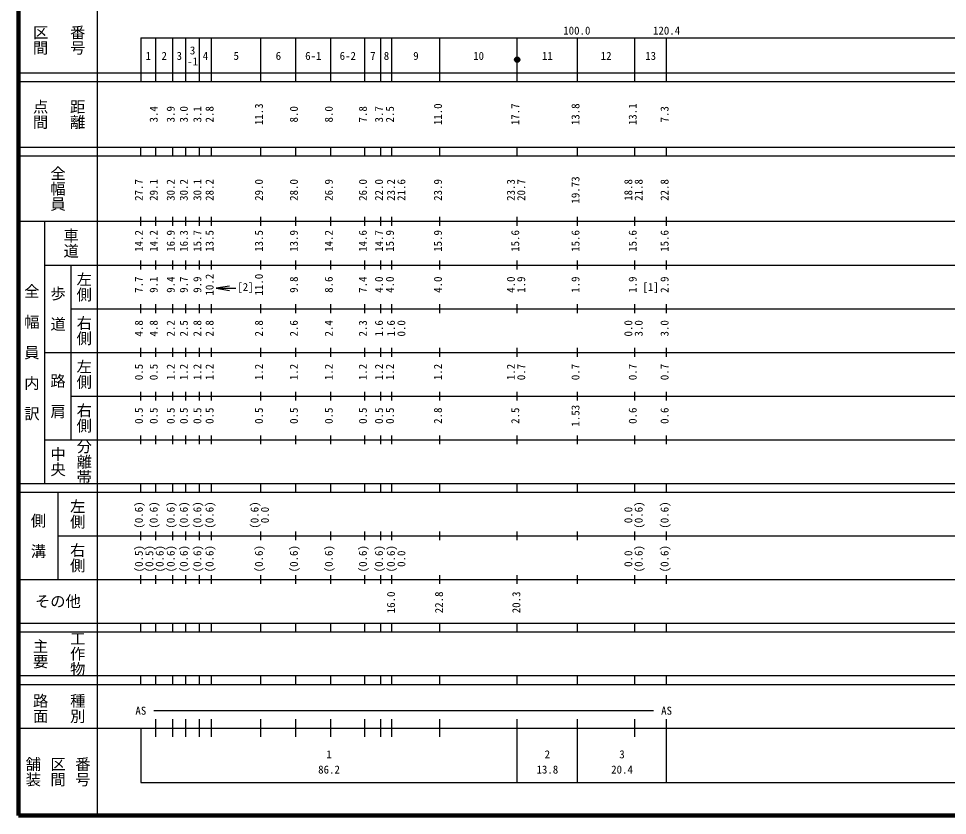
# Model space of a CAD drawing. Units: millimetres on the paper, enlarged 1000 times. Extents: x 40000 to 73377214, y 20000 to 290285193.
# Drawn here: x 40000 to 252720, y 20000 to 202409 of the extents above; entities that cross this region are included whole.
import ezdxf
from ezdxf.enums import TextEntityAlignment as Align

# ---------------------------------------------------------------- set-up
doc = ezdxf.new("R2010")
doc.units = ezdxf.units.MM
doc.header["$LTSCALE"] = 1000
doc.layers.add('M-TTL', color=2, linetype='Continuous', lineweight=140)
doc.layers.add('M-TTL-BAND', color=7, linetype='Continuous', lineweight=25)
doc.styles.add('@ＭＳ ゴシック', font='')
doc.styles.add('ＭＳ ゴシック', font='')
doc.styles.get('@ＭＳ ゴシック').set_extended_font_data('@MS Gothic')
doc.styles.get('ＭＳ ゴシック').set_extended_font_data('MS Gothic')

# ---------------------------------------------------------------- blocks, each defined once
blk = doc.blocks.new('open_arrow')
at = {"color": 0, "linetype": 'Continuous', "lineweight": -2}
blk.add_lwpolyline([(7.5, 1.25), (0, 0), (7.5, -1.25)], dxfattribs=at)

msp = doc.modelspace()

# ---------------------------------------------------------------- linework, layer by layer
at = {"layer": 'M-TTL'}
for p, q in [((40000, 380000), (40000, 20000)), ((40000, 20000), (680000, 20000))]:
    msp.add_line(p, q, dxfattribs=at)
at = {"layer": 'M-TTL-BAND'}
for p, q in [((58000, 370000), (58000, 20000)), ((68000, 198000), (579000, 198000)), ((68000, 198000), (68000, 188000)), ((71400, 188000), (71400, 198000)), ((75300, 188000), (75300, 198000)), ((78300, 188000), (78300, 198000)), ((81400, 188000), (81400, 198000)), ((84200, 188000), (84200, 198000)), ((95500, 188000), (95500, 198000)), ((103500, 188000), (103500, 198000)), ((111500, 188000), (111500, 198000)), ((119300, 188000), (119300, 198000)), ((123000, 188000), (123000, 198000)), ((125500, 188000), (125500, 198000)), ((136500, 188000), (136500, 198000)), ((154200, 188000), (154200, 198000)), ((168000, 188000), (168000, 198000)), ((181100, 188000), (181100, 198000)), ((188400, 188000), (188400, 198000)), ((40000, 190000), (579000, 190000)), ((40000, 188000), (579000, 188000)), ((40000, 173000), (579000, 173000)), ((68000, 171000), (68000, 173000)), ((71400, 171000), (71400, 173000)), ((75300, 171000), (75300, 173000)), ((78300, 171000), (78300, 173000)), ((81400, 171000), (81400, 173000)), ((84200, 171000), (84200, 173000)), ((95500, 171000), (95500, 173000)), ((103500, 171000), (103500, 173000)), ((111500, 171000), (111500, 173000)), ((119300, 171000), (119300, 173000)), ((123000, 171000), (123000, 173000)), ((125500, 171000), (125500, 173000)), ((136500, 171000), (136500, 173000)), ((154200, 171000), (154200, 173000)), ((168000, 171000), (168000, 173000)), ((181100, 171000), (181100, 173000)), ((188400, 171000), (188400, 173000)), ((40000, 171000), (579000, 171000)), ((40000, 156000), (579000, 156000)), ((46000, 96000), (46000, 156000)), ((68000, 155000), (68000, 157000)), ((71400, 155000), (71400, 157000)), ((75300, 155000), (75300, 157000)), ((78300, 155000), (78300, 157000)), ((81400, 155000), (81400, 157000)), ((84200, 155000), (84200, 157000)), ((95500, 155000), (95500, 157000)), ((103500, 155000), (103500, 157000)), ((111500, 155000), (111500, 157000)), ((119300, 155000), (119300, 157000)), ((123000, 155000), (123000, 157000)), ((125500, 155000), (125500, 157000)), ((136500, 155000), (136500, 157000)), ((154200, 155000), (154200, 157000)), ((168000, 155000), (168000, 157000)), ((181100, 155000), (181100, 157000)), ((188400, 155000), (188400, 157000)), ((68000, 145000), (68000, 147000)), ((71400, 145000), (71400, 147000)), ((75300, 145000), (75300, 147000)), ((78300, 145000), (78300, 147000)), ((81400, 145000), (81400, 147000)), ((84200, 145000), (84200, 147000)), ((95500, 145000), (95500, 147000)), ((103500, 145000), (103500, 147000)), ((111500, 145000), (111500, 147000)), ((119300, 145000), (119300, 147000)), ((123000, 145000), (123000, 147000)), ((125500, 145000), (125500, 147000)), ((136500, 145000), (136500, 147000)), ((154200, 145000), (154200, 147000)), ((168000, 145000), (168000, 147000)), ((181100, 145000), (181100, 147000)), ((188400, 145000), (188400, 147000)), ((46000, 146000), (579000, 146000)), ((52000, 146000), (52000, 106000)), ((85271, 140681), (89784, 140681)), ((68000, 135000), (68000, 137000)), ((71400, 135000), (71400, 137000)), ((75300, 135000), (75300, 137000)), ((78300, 135000), (78300, 137000)), ((81400, 135000), (81400, 137000)), ((84200, 135000), (84200, 137000)), ((95500, 135000), (95500, 137000)), ((103500, 135000), (103500, 137000)), ((111500, 135000), (111500, 137000)), ((119300, 135000), (119300, 137000)), ((123000, 135000), (123000, 137000)), ((125500, 135000), (125500, 137000)), ((136500, 135000), (136500, 137000)), ((154200, 135000), (154200, 137000)), ((168000, 135000), (168000, 137000)), ((181100, 135000), (181100, 137000)), ((188400, 135000), (188400, 137000)), ((52000, 136000), (579000, 136000)), ((46000, 126000), (579000, 126000)), ((68000, 125000), (68000, 127000)), ((71400, 125000), (71400, 127000)), ((75300, 125000), (75300, 127000)), ((78300, 125000), (78300, 127000)), ((81400, 125000), (81400, 127000)), ((84200, 125000), (84200, 127000)), ((95500, 125000), (95500, 127000)), ((103500, 125000), (103500, 127000)), ((111500, 125000), (111500, 127000)), ((119300, 125000), (119300, 127000)), ((123000, 125000), (123000, 127000)), ((125500, 125000), (125500, 127000)), ((136500, 125000), (136500, 127000)), ((154200, 125000), (154200, 127000)), ((168000, 125000), (168000, 127000)), ((181100, 125000), (181100, 127000)), ((188400, 125000), (188400, 127000)), ((68000, 115000), (68000, 117000)), ((71400, 115000), (71400, 117000)), ((75300, 115000), (75300, 117000)), ((78300, 115000), (78300, 117000)), ((81400, 115000), (81400, 117000)), ((84200, 115000), (84200, 117000)), ((95500, 115000), (95500, 117000)), ((103500, 115000), (103500, 117000)), ((111500, 115000), (111500, 117000)), ((119300, 115000), (119300, 117000)), ((123000, 115000), (123000, 117000)), ((125500, 115000), (125500, 117000)), ((136500, 115000), (136500, 117000)), ((154200, 115000), (154200, 117000)), ((168000, 115000), (168000, 117000)), ((181100, 115000), (181100, 117000)), ((188400, 115000), (188400, 117000)), ((52000, 116000), (579000, 116000)), ((68000, 105000), (68000, 107000)), ((71400, 105000), (71400, 107000)), ((75300, 105000), (75300, 107000)), ((78300, 105000), (78300, 107000)), ((81400, 105000), (81400, 107000)), ((84200, 105000), (84200, 107000)), ((95500, 105000), (95500, 107000)), ((103500, 105000), (103500, 107000)), ((111500, 105000), (111500, 107000)), ((119300, 105000), (119300, 107000)), ((123000, 105000), (123000, 107000)), ((125500, 105000), (125500, 107000)), ((136500, 105000), (136500, 107000)), ((154200, 105000), (154200, 107000)), ((168000, 105000), (168000, 107000)), ((181100, 105000), (181100, 107000)), ((188400, 105000), (188400, 107000)), ((46000, 106000), (579000, 106000)), ((40000, 96000), (579000, 96000)), ((68000, 94000), (68000, 96000)), ((71400, 94000), (71400, 96000)), ((75300, 94000), (75300, 96000)), ((78300, 94000), (78300, 96000)), ((81400, 94000), (81400, 96000)), ((84200, 94000), (84200, 96000)), ((95500, 94000), (95500, 96000)), ((103500, 94000), (103500, 96000)), ((111500, 94000), (111500, 96000)), ((119300, 94000), (119300, 96000)), ((123000, 94000), (123000, 96000)), ((125500, 94000), (125500, 96000)), ((136500, 94000), (136500, 96000)), ((154200, 94000), (154200, 96000)), ((168000, 94000), (168000, 96000)), ((181100, 94000), (181100, 96000)), ((188400, 94000), (188400, 96000)), ((40000, 94000), (579000, 94000)), ((49000, 94000), (49000, 74000)), ((49000, 84000), (579000, 84000)), ((68000, 83000), (68000, 85000)), ((71400, 83000), (71400, 85000)), ((75300, 83000), (75300, 85000)), ((78300, 83000), (78300, 85000)), ((81400, 83000), (81400, 85000)), ((84200, 83000), (84200, 85000)), ((95500, 83000), (95500, 85000)), ((103500, 83000), (103500, 85000)), ((111500, 83000), (111500, 85000)), ((119300, 83000), (119300, 85000)), ((123000, 83000), (123000, 85000)), ((125500, 83000), (125500, 85000)), ((136500, 83000), (136500, 85000)), ((154200, 83000), (154200, 85000)), ((168000, 83000), (168000, 85000)), ((181100, 83000), (181100, 85000)), ((188400, 83000), (188400, 85000)), ((68000, 73000), (68000, 75000)), ((71400, 73000), (71400, 75000)), ((75300, 73000), (75300, 75000)), ((78300, 73000), (78300, 75000)), ((81400, 73000), (81400, 75000)), ((84200, 73000), (84200, 75000)), ((95500, 73000), (95500, 75000)), ((103500, 73000), (103500, 75000)), ((111500, 73000), (111500, 75000)), ((119300, 73000), (119300, 75000)), ((123000, 73000), (123000, 75000)), ((125500, 73000), (125500, 75000)), ((136500, 73000), (136500, 75000)), ((154200, 73000), (154200, 75000)), ((168000, 73000), (168000, 75000)), ((181100, 73000), (181100, 75000)), ((188400, 73000), (188400, 75000)), ((40000, 74000), (579000, 74000)), ((40000, 64000), (579000, 64000)), ((68000, 62000), (68000, 64000)), ((71400, 62000), (71400, 64000)), ((75300, 62000), (75300, 64000)), ((78300, 62000), (78300, 64000)), ((81400, 62000), (81400, 64000)), ((84200, 62000), (84200, 64000)), ((95500, 62000), (95500, 64000)), ((103500, 62000), (103500, 64000)), ((111500, 62000), (111500, 64000)), ((119300, 62000), (119300, 64000)), ((123000, 62000), (123000, 64000)), ((125500, 62000), (125500, 64000)), ((136500, 62000), (136500, 64000)), ((154200, 62000), (154200, 64000)), ((168000, 62000), (168000, 64000)), ((181100, 62000), (181100, 64000)), ((188400, 62000), (188400, 64000)), ((40000, 62000), (579000, 62000)), ((40000, 52000), (579000, 52000)), ((68000, 50000), (68000, 52000)), ((71400, 50000), (71400, 52000)), ((75300, 50000), (75300, 52000)), ((78300, 50000), (78300, 52000)), ((81400, 50000), (81400, 52000)), ((84200, 50000), (84200, 52000)), ((95500, 50000), (95500, 52000)), ((103500, 50000), (103500, 52000)), ((111500, 50000), (111500, 52000)), ((119300, 50000), (119300, 52000)), ((123000, 50000), (123000, 52000)), ((125500, 50000), (125500, 52000)), ((136500, 50000), (136500, 52000)), ((154200, 50000), (154200, 52000)), ((168000, 50000), (168000, 52000)), ((181100, 50000), (181100, 52000)), ((188400, 50000), (188400, 52000)), ((40000, 50000), (579000, 50000)), ((71000, 44000), (185400, 44000)), ((71400, 38000), (71400, 42000)), ((75300, 38000), (75300, 42000)), ((78300, 38000), (78300, 42000)), ((81400, 38000), (81400, 42000)), ((84200, 38000), (84200, 42000)), ((95500, 38000), (95500, 42000)), ((103500, 38000), (103500, 42000)), ((111500, 38000), (111500, 42000)), ((119300, 38000), (119300, 42000)), ((123000, 38000), (123000, 42000)), ((125500, 38000), (125500, 42000)), ((136500, 38000), (136500, 42000)), ((154200, 27500), (154200, 42000)), ((168000, 27500), (168000, 42000)), ((181100, 38000), (181100, 42000)), ((188400, 27500), (188400, 42000)), ((40000, 40000), (579000, 40000)), ((68000, 40000), (68000, 27500)), ((68000, 27500), (579000, 27500))]:
    msp.add_line(p, q, dxfattribs=at)
for radius in [600, 500, 400, 300, 200, 100]:
    msp.add_circle((154200, 193000), radius, dxfattribs=at)

# ---------------------------------------------------------------- block references
at = {"layer": 'M-TTL-BAND', "xscale": 400, "yscale": 400}
msp.add_blockref('open_arrow', (85271, 140681), dxfattribs=at)

# ---------------------------------------------------------------- texts
at = {"layer": 'M-TTL-BAND', "style": '@ＭＳ ゴシック'}
for s, p in [('区間', (45000, 197500)), ('番号', (53500, 197500)), ('点間', (45000, 180500)), ('距離', (53500, 180500)), ('全幅員', (49000, 163500)), ('車道', (52000, 151000)), ('左側', (55000, 141000)), ('全\u3000幅\u3000員\u3000内\u3000訳', (43000, 126000)), ('歩\u3000道', (49000, 136000)), ('右側', (55000, 131000)), ('左側', (55000, 121000)), ('路\u3000肩', (49000, 116000)), ('右側', (55000, 111000)), ('中央', (49000, 101000)), ('分離帯', (55000, 101000)), ('左側', (53500, 89000)), ('側\u3000溝', (44500, 84000)), ('右側', (53500, 79000)), ('工作物', (53500, 57000)), ('主要', (45000, 57000)), ('路面', (45000, 44500)), ('種別', (53500, 44500)), ('舗装', (43333, 30000)), ('区間', (49000, 30000)), ('番号', (54667, 30000))]:
    msp.add_text(s, height=2566, rotation=270, dxfattribs=at).set_placement(p, align=Align.MIDDLE_CENTER)
at = {"layer": 'M-TTL-BAND', "style": 'ＭＳ ゴシック'}
for s, p in [('100.0', (167844, 198195)), ('120.4', (188400, 198195)), ('3', (79850, 193655)), ('1', (69700, 192405)), ('2', (73350, 192405)), ('3', (76800, 192405)), ('4', (82800, 192405)), ('5', (89850, 192405)), ('6', (99500, 192405)), ('6-1', (107500, 192405)), ('6-2', (115400, 192405)), ('7', (121150, 192405)), ('8', (124250, 192405)), ('9', (131000, 192405)), ('10', (145350, 192405)), ('11', (161100, 192405)), ('12', (174550, 192405)), ('13', (184750, 192405)), ('-1', (79850, 191155)), ('[2]', (91948, 139500)), ('[1]', (184750, 139500)), ('AS', (68000, 42500)), ('AS', (188400, 42500)), ('1', (111100, 32523)), ('2', (161100, 32523)), ('3', (178200, 32523)), ('86.2', (111100, 29033)), ('13.8', (161100, 29033)), ('20.4', (178200, 29033))]:
    msp.add_text(s, height=1833, dxfattribs=at).set_placement(p, align=Align.BOTTOM_CENTER)
for s, p in [('3.4', (72400, 180500)), ('3.9', (76300, 180500)), ('3.0', (79300, 180500)), ('3.1', (82400, 180500)), ('2.8', (85200, 180500)), ('11.3', (96500, 180500)), ('8.0', (104500, 180500)), ('8.0', (112500, 180500)), ('7.8', (120300, 180500)), ('3.7', (124000, 180500)), ('2.5', (126500, 180500)), ('11.0', (137500, 180500)), ('17.7', (155200, 180500)), ('13.8', (169000, 180500)), ('13.1', (182100, 180500)), ('7.3', (189400, 180500)), ('19.73', (169000, 163174)), ('27.7', (69000, 163174)), ('29.1', (72400, 163174)), ('30.2', (76300, 163174)), ('30.2', (79300, 163174)), ('30.1', (82400, 163174)), ('28.2', (85200, 163174)), ('29.0', (96500, 163174)), ('28.0', (104500, 163174)), ('26.9', (112500, 163174)), ('26.0', (120300, 163174)), ('22.0', (124000, 163174)), ('23.2', (126750, 163174)), ('21.6', (129120, 163174)), ('23.9', (137500, 163174)), ('23.3', (154200, 163174)), ('20.7', (156570, 163174)), ('18.8', (181100, 163174)), ('21.8', (183470, 163174)), ('22.8', (189400, 163174)), ('14.2', (69000, 151500)), ('14.2', (72400, 151500)), ('16.9', (76300, 151500)), ('16.3', (79300, 151500)), ('15.7', (82400, 151500)), ('13.5', (85200, 151500)), ('13.5', (96500, 151500)), ('13.9', (104500, 151500)), ('14.2', (112500, 151500)), ('14.6', (120300, 151500)), ('14.7', (124000, 151500)), ('15.9', (126500, 151500)), ('15.9', (137500, 151500)), ('15.6', (155200, 151500)), ('15.6', (169000, 151500)), ('15.6', (182100, 151500)), ('15.6', (189400, 151500)), ('7.7', (69000, 141500)), ('9.1', (72400, 141500)), ('9.4', (76300, 141500)), ('9.7', (79300, 141500)), ('9.9', (82400, 141500)), ('10.2', (85200, 141500)), ('11.0', (96500, 141500)), ('9.8', (104500, 141500)), ('8.6', (112500, 141500)), ('7.4', (120300, 141500)), ('4.0', (124000, 141500)), ('4.0', (126500, 141500)), ('4.0', (137500, 141500)), ('4.0', (154200, 141500)), ('1.9', (156570, 141500)), ('1.9', (169000, 141500)), ('1.9', (182100, 141500)), ('2.9', (189400, 141500)), ('4.8', (69000, 131500)), ('4.8', (72400, 131500)), ('2.2', (76300, 131500)), ('2.5', (79300, 131500)), ('2.8', (82400, 131500)), ('2.8', (85200, 131500)), ('2.8', (96500, 131500)), ('2.6', (104500, 131500)), ('2.4', (112500, 131500)), ('2.3', (120300, 131500)), ('1.6', (124000, 131500)), ('1.6', (126750, 131500)), ('0.0', (129120, 131500)), ('0.0', (181100, 131500)), ('3.0', (183470, 131500)), ('3.0', (189400, 131500)), ('0.5', (69000, 121500)), ('0.5', (72400, 121500)), ('1.2', (76300, 121500)), ('1.2', (79300, 121500)), ('1.2', (82400, 121500)), ('1.2', (85200, 121500)), ('1.2', (96500, 121500)), ('1.2', (104500, 121500)), ('1.2', (112500, 121500)), ('1.2', (120300, 121500)), ('1.2', (124000, 121500)), ('1.2', (126500, 121500)), ('1.2', (137500, 121500)), ('1.2', (154200, 121500)), ('0.7', (156570, 121500)), ('0.7', (169000, 121500)), ('0.7', (182100, 121500)), ('0.7', (189400, 121500)), ('0.5', (69000, 111500)), ('0.5', (72400, 111500)), ('0.5', (76300, 111500)), ('0.5', (79300, 111500)), ('0.5', (82400, 111500)), ('0.5', (85200, 111500)), ('0.5', (96500, 111500)), ('0.5', (104500, 111500)), ('0.5', (112500, 111500)), ('0.5', (120300, 111500)), ('0.5', (124000, 111500)), ('0.5', (126500, 111500)), ('2.8', (137500, 111500)), ('2.5', (155200, 111500)), ('1.53', (169000, 111500)), ('0.6', (182100, 111500)), ('0.6', (189400, 111500)), ('(0.6)', (69000, 88764)), ('(0.6)', (72400, 88764)), ('(0.6)', (76300, 88764)), ('(0.6)', (79300, 88764)), ('(0.6)', (82400, 88764)), ('(0.6)', (85200, 88764)), ('(0.6)', (95500, 88764)), ('(0.6)', (183470, 88764)), ('(0.6)', (189400, 88764)), ('0.0', (97870, 88764)), ('0.0', (181100, 88764)), ('(0.5)', (69000, 78764)), ('(0.5)', (71400, 78764)), ('(0.6)', (73770, 78764)), ('(0.6)', (76300, 78764)), ('(0.6)', (79300, 78764)), ('(0.6)', (82400, 78764)), ('(0.6)', (85200, 78764)), ('(0.6)', (96500, 78764)), ('(0.6)', (104500, 78764)), ('(0.6)', (112500, 78764)), ('(0.6)', (120300, 78764)), ('(0.6)', (124000, 78764)), ('(0.6)', (126750, 78764)), ('(0.6)', (183470, 78764)), ('(0.6)', (189400, 78764)), ('0.0', (129120, 78764)), ('0.0', (181100, 78764)), ('16.0', (126750, 68764)), ('22.8', (137750, 68764)), ('20.3', (155450, 68764))]:
    msp.add_text(s, height=1833, rotation=90, dxfattribs=at).set_placement(p, align=Align.BOTTOM_CENTER)
msp.add_text('その他', height=2566, dxfattribs=at).set_placement((49000, 69000), align=Align.MIDDLE_CENTER)

doc.saveas('drawing.dxf')
